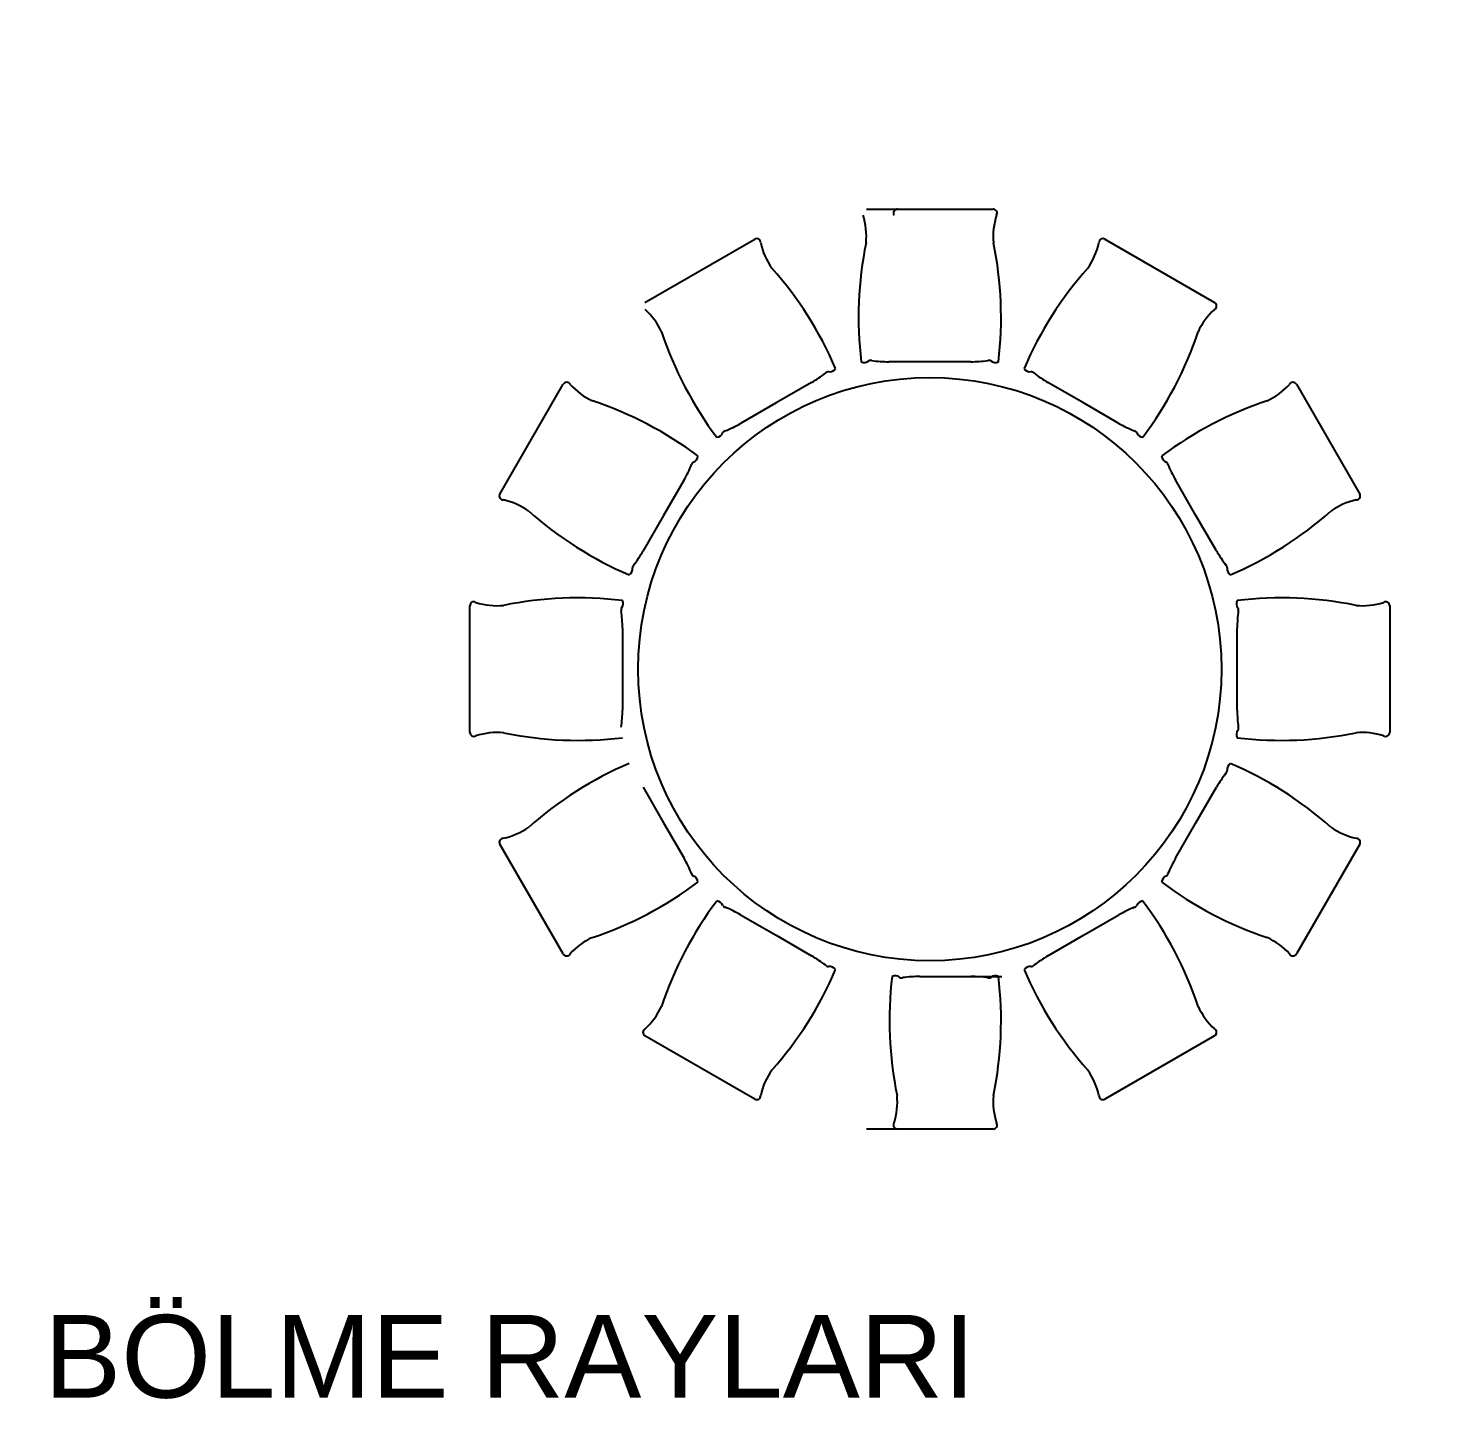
# Model space of a CAD drawing. Header units: millimetres. Extents: x 1443065 to 1517367, y 3763150 to 3779068.
# Drawn here: x 1447356.3 to 1447798.6, y 3767251.3 to 3767686.7 of the extents above; entities that cross this region are included whole.
import ezdxf

# ---------------------------------------------------------------- set-up
doc = ezdxf.new("R2010")
doc.units = ezdxf.units.MM
doc.layers.add('m-TAR_duvar', color=8, linetype='Continuous')
doc.layers.add('m-TFR_vitrifiye', color=1, linetype='Continuous')
doc.layers.add('MAHAL', color=52, linetype='Continuous', lineweight=13)
doc.styles.get("Standard").update_dxf_attribs({"font": 'arial.ttf'})

msp = doc.modelspace()

# ---------------------------------------------------------------- hatches: boundary and pattern name
at = {"layer": 'm-TAR_duvar'}
h = msp.add_hatch(dxfattribs=at)
h.set_pattern_fill('ANSI33', color=256, scale=2)
h.set_pattern_definition([(45, (27620.463, -87954.953), (-8.98025612, 8.98025612), []), (45, (27629.443, -87954.953), (-8.98025612, 8.98025612), [6.35, -3.175])])
h.paths.add_polyline_path([(1454794.44, 3768891.25), (1454777.28, 3769060.22), (1454740.17, 3769224.96), (1454678.91, 3769382.58), (1454596.91, 3769530.2), (1454495.37, 3769665.05), (1454375.86, 3769783.46), (1454239.69, 3769884.92), (1454091.6, 3769966), (1453859.58, 3770075.21), (1453406.13, 3770314.52), (1453184.71, 3770444.62), (1451716.99, 3771328.64), (1451249.47, 3771588.02), (1451035.26, 3771685.46), (1450763.61, 3771809.03), (1450409.17, 3771939.61), (1448897.84, 3772143.01), (1447435.26, 3772002.72), (1445092.32, 3771120.18), (1445146.3, 3764847.08), (1454849.85, 3764847.08)])
h.paths.add_polyline_path([(1445185.96, 3764887.08), (1445132.56, 3771092.6), (1447444.38, 3771963.41), (1448897.07, 3772102.76), (1450399.48, 3771900.56), (1450748.39, 3771772.01), (1451018.7, 3771649.05), (1451231.46, 3771552.27), (1451696.97, 3771294), (1453164.25, 3770410.24), (1453386.65, 3770279.57), (1453841.71, 3770039.41), (1454073.47, 3769930.33), (1454218.03, 3769851.17), (1454349.7, 3769753.07), (1454465.16, 3769638.67), (1454563.29, 3769508.35), (1454642.62, 3769365.55), (1454701.81, 3769213.26), (1454737.73, 3769053.78), (1454754.47, 3768888.95), (1454809.3, 3764887.08)], flags=16)
h.paths.add_polyline_path([(1452002.28, 3765847.08), (1451882.28, 3765847.08), (1451882.28, 3765967.08), (1452002.28, 3765967.08)], flags=0)
h.paths.add_polyline_path([(1452782.41, 3765847.08), (1452782.41, 3765967.08), (1452902.41, 3765967.08), (1452902.41, 3765847.08)], flags=0)
h.paths.add_polyline_path([(1451282.28, 3765847.08), (1451162.28, 3765847.08), (1451162.28, 3765967.08), (1451282.28, 3765967.08)], flags=0)
h.paths.add_polyline_path([(1452002.41, 3766436.58), (1451902.41, 3766436.58), (1451902.41, 3766536.58), (1451902.48, 3766670.96), (1451282.41, 3766670.96), (1451282.41, 3766536.58), (1451282.41, 3766436.58), (1451182.41, 3766436.58), (1451182.41, 3766536.58), (1451227.41, 3766536.58), (1451227.41, 3766715.96), (1451912.48, 3766715.96), (1451912.48, 3766725.96), (1451957.48, 3766725.96), (1451957.48, 3766715.96), (1451957.48, 3766536.58), (1452002.41, 3766536.58)], flags=0)
h.paths.add_polyline_path([(1453715.4, 3765317.08), (1453715.4, 3765377.08), (1453775.4, 3765377.08), (1453775.4, 3765317.08)], flags=0)
h.paths.add_polyline_path([(1452782.41, 3766436.58), (1452782.41, 3766556.58), (1452902.41, 3766556.58), (1452902.41, 3766436.58)], flags=0)
h.paths.add_polyline_path([(1453675.3, 3765847.08), (1453675.3, 3765947.08), (1453775.3, 3765947.08), (1453775.3, 3765847.08)], flags=0)
h.paths.add_polyline_path([(1451957.48, 3766815.96), (1451912.48, 3766815.96), (1451912.48, 3767203.19), (1451227.41, 3767203.19), (1451227.41, 3767446.58), (1451287.41, 3767446.58), (1451287.41, 3767406.58), (1451267.41, 3767406.58), (1451267.41, 3767243.33), (1451917.48, 3767243.33), (1451917.48, 3767406.58), (1451897.48, 3767406.58), (1451897.48, 3767446.58), (1451957.48, 3767446.58), (1451957.48, 3767203.19)], flags=0)
h.paths.add_polyline_path([(1450402.41, 3765847.08), (1450282.41, 3765847.08), (1450282.41, 3765967.08), (1450402.41, 3765967.08)], flags=0)
h.paths.add_polyline_path([(1450272.24, 3765847.08), (1450172.24, 3765847.08), (1450172.24, 3765947.08), (1450272.24, 3765947.08)], flags=0)
h.paths.add_polyline_path([(1454209.8, 3765317.08), (1454209.8, 3765377.08), (1454269.8, 3765377.08), (1454269.8, 3765317.08)], flags=0)
h.paths.add_polyline_path([(1453675.3, 3766436.58), (1453675.3, 3766536.58), (1453775.3, 3766536.58), (1453775.3, 3766436.58)], flags=0)
h.paths.add_polyline_path([(1454209.8, 3765847.08), (1454209.8, 3765907.08), (1454269.8, 3765907.08), (1454269.8, 3765847.08)], flags=0)
h.paths.add_polyline_path([(1450402.41, 3766436.58), (1450282.41, 3766436.58), (1450282.41, 3766556.58), (1450402.41, 3766556.58)], flags=0)
h.paths.add_polyline_path([(1452782.41, 3767196.58), (1452782.41, 3767316.58), (1452902.41, 3767316.58), (1452902.41, 3767196.58)], flags=0)
h.paths.add_polyline_path([(1450272.41, 3766436.58), (1450172.41, 3766436.58), (1450172.41, 3766536.58), (1450272.41, 3766536.58)], flags=0)
h.paths.add_polyline_path([(1449584.07, 3765847.08), (1449484.07, 3765847.08), (1449484.07, 3765947.08), (1449584.07, 3765947.08)], flags=0)
h.paths.add_polyline_path([(1453675.3, 3767196.58), (1453675.3, 3767296.58), (1453775.3, 3767296.58), (1453775.3, 3767196.58)], flags=0)
h.paths.add_polyline_path([(1450402.41, 3767196.58), (1450282.41, 3767196.58), (1450282.41, 3767316.58), (1450402.41, 3767316.58)], flags=0)
h.paths.add_polyline_path([(1450272.41, 3767196.58), (1450172.41, 3767196.58), (1450172.41, 3767296.58), (1450272.41, 3767296.58)], flags=0)
h.paths.add_polyline_path([(1451957.48, 3767847.59), (1451897.48, 3767847.59), (1451897.48, 3767887.59), (1451917.48, 3767887.59), (1451917.48, 3768050.83), (1451267.41, 3768050.83), (1451267.41, 3767887.59), (1451287.41, 3767887.59), (1451287.41, 3767847.59), (1451227.41, 3767847.59), (1451227.41, 3768090.97), (1451912.48, 3768090.97), (1451912.48, 3768477.19), (1451957.48, 3768477.19), (1451957.48, 3768090.97)], flags=0)
h.paths.add_polyline_path([(1449584.07, 3766436.58), (1449484.07, 3766436.58), (1449484.07, 3766536.58), (1449584.07, 3766536.58)], flags=0)
h.paths.add_polyline_path([(1452782.41, 3767976.58), (1452782.41, 3768096.58), (1452902.41, 3768096.58), (1452902.41, 3767976.58)], flags=0)
h.paths.add_polyline_path([(1453675.3, 3767996.58), (1453675.3, 3768096.58), (1453775.3, 3768096.58), (1453775.3, 3767996.58)], flags=0)
h.paths.add_polyline_path([(1448737.73, 3765847.08), (1448577.73, 3765847.08), (1448577.73, 3765947.08), (1448692.73, 3765947.08), (1448692.73, 3766436.58), (1448577.73, 3766436.58), (1448577.73, 3766536.58), (1448737.73, 3766536.58), (1448737.73, 3766436.58), (1448737.73, 3765947.08)], flags=0)
h.paths.add_polyline_path([(1450402.41, 3767976.58), (1450282.41, 3767976.58), (1450282.41, 3768096.58), (1450402.41, 3768096.58)], flags=0)
h.paths.add_polyline_path([(1450272.41, 3767996.58), (1450172.41, 3767996.58), (1450172.41, 3768096.58), (1450272.41, 3768096.58)], flags=0)
h.paths.add_polyline_path([(1451957.48, 3768567.19), (1451912.48, 3768567.19), (1451912.48, 3768577.19), (1451227.41, 3768577.19), (1451227.41, 3768756.58), (1451172.41, 3768756.58), (1451172.41, 3768856.58), (1451282.41, 3768856.58), (1451282.41, 3768756.58), (1451282.41, 3768622.19), (1451902.48, 3768622.19), (1451902.48, 3768756.58), (1451902.41, 3768756.58), (1451902.41, 3768856.58), (1452002.41, 3768856.58), (1452002.41, 3768756.58), (1451957.48, 3768756.58), (1451957.48, 3768577.19)], flags=0)
h.paths.add_polyline_path([(1452002.41, 3768756.58), (1451902.41, 3768756.58), (1451902.41, 3768856.58), (1452002.41, 3768856.58)], flags=0)
h.paths.add_polyline_path([(1452782.41, 3768736.58), (1452782.41, 3768856.58), (1452902.41, 3768856.58), (1452902.41, 3768736.58)], flags=0)
h.paths.add_polyline_path([(1448737.74, 3767196.58), (1448577.74, 3767196.58), (1448577.74, 3767296.58), (1448737.74, 3767296.58)], flags=0)
h.paths.add_polyline_path([(1453675.3, 3768756.58), (1453675.3, 3768856.58), (1453775.3, 3768856.58), (1453775.3, 3768756.58)], flags=0)
h.paths.add_polyline_path([(1450402.41, 3768736.58), (1450282.41, 3768736.58), (1450282.41, 3768856.58), (1450402.41, 3768856.58)], flags=0)
h.paths.add_polyline_path([(1447937.73, 3765847.08), (1447837.73, 3765847.08), (1447837.73, 3765947.08), (1447937.73, 3765947.08)], flags=0)
h.paths.add_polyline_path([(1450272.41, 3768756.58), (1450172.41, 3768756.58), (1450172.41, 3768856.58), (1450272.41, 3768856.58)], flags=0)
h.paths.add_polyline_path([(1453744.51, 3768902.52), (1453693.08, 3768933.43), (1453723.98, 3768984.86), (1453775.41, 3768953.95)], flags=0)
h.paths.add_polyline_path([(1452002.41, 3769327.08), (1451882.41, 3769327.08), (1451882.41, 3769447.08), (1452002.41, 3769447.08)], flags=0)
h.paths.add_polyline_path([(1447937.73, 3766436.58), (1447837.73, 3766436.58), (1447837.73, 3766536.58), (1447937.73, 3766536.58)], flags=0)
h.paths.add_polyline_path([(1451282.41, 3769327.08), (1451162.41, 3769327.08), (1451162.41, 3769447.08), (1451282.41, 3769447.08)], flags=0)
h.paths.add_polyline_path([(1448737.73, 3767996.58), (1448577.73, 3767996.58), (1448577.73, 3768096.58), (1448737.73, 3768096.58)], flags=0)
h.paths.add_polyline_path([(1449584.07, 3768756.58), (1449484.07, 3768756.58), (1449484.07, 3768856.58), (1449584.07, 3768856.58)], flags=0)
h.paths.add_polyline_path([(1450402.41, 3769327.08), (1450282.41, 3769327.08), (1450282.41, 3769447.08), (1450402.41, 3769447.08)], flags=0)
h.paths.add_polyline_path([(1447937.73, 3767196.58), (1447837.73, 3767196.58), (1447837.73, 3767296.58), (1447937.73, 3767296.58)], flags=0)
h.paths.add_polyline_path([(1450272.41, 3769347.08), (1450172.41, 3769347.08), (1450172.41, 3769447.08), (1450272.41, 3769447.08)], flags=0)
h.paths.add_polyline_path([(1448737.73, 3768676.58), (1448637.73, 3768676.58), (1448637.73, 3768856.58), (1448737.73, 3768856.58)], flags=0)
h.paths.add_polyline_path([(1449584.07, 3769347.08), (1449484.07, 3769347.08), (1449484.07, 3769447.08), (1449584.07, 3769447.08)], flags=0)
h.paths.add_polyline_path([(1447037.73, 3765847.08), (1446937.73, 3765847.08), (1446937.73, 3765947.08), (1447037.73, 3765947.08)], flags=0)
h.paths.add_polyline_path([(1447937.73, 3767996.58), (1447837.73, 3767996.58), (1447837.73, 3768096.58), (1447937.73, 3768096.58)], flags=0)
h.paths.add_polyline_path([(1447037.73, 3766436.58), (1446937.73, 3766436.58), (1446937.73, 3766536.58), (1447037.73, 3766536.58)], flags=0)
h.paths.add_polyline_path([(1451282.41, 3770304.32), (1451182.41, 3770304.32), (1451182.41, 3770444.32), (1451212.41, 3770486.32), (1451322.41, 3770421.32)], flags=0)
h.paths.add_polyline_path([(1447037.73, 3767196.58), (1446937.73, 3767196.58), (1446937.73, 3767296.58), (1447037.73, 3767296.58)], flags=0)
h.paths.add_polyline_path([(1448737.73, 3769347.08), (1448637.73, 3769347.08), (1448637.73, 3769447.08), (1448737.73, 3769447.08)], flags=0)
h.paths.add_polyline_path([(1447937.73, 3768756.58), (1447837.73, 3768756.58), (1447837.73, 3768856.58), (1447937.73, 3768856.58)], flags=0)
h.paths.add_polyline_path([(1450382.41, 3770315.63), (1450282.41, 3770315.63), (1450282.41, 3770415.63), (1450382.41, 3770415.63)], flags=0)
h.paths.add_polyline_path([(1450272.41, 3770315.63), (1450172.41, 3770315.63), (1450172.41, 3770415.63), (1450272.41, 3770415.63)], flags=0)
h.paths.add_polyline_path([(1446297.73, 3765847.08), (1446137.73, 3765847.08), (1446137.73, 3765947.08), (1446137.73, 3766436.58), (1446137.73, 3766536.58), (1446137.74, 3767196.58), (1446137.74, 3767296.58), (1446137.73, 3767996.58), (1446137.73, 3768096.58), (1446297.73, 3768096.58), (1446297.73, 3767996.58), (1446167.73, 3767996.58), (1446167.74, 3767296.58), (1446297.74, 3767296.58), (1446297.74, 3767196.58), (1446167.74, 3767196.58), (1446167.74, 3766536.58), (1446297.73, 3766536.58), (1446297.73, 3766436.58), (1446182.73, 3766436.58), (1446182.73, 3765947.08), (1446297.73, 3765947.08)], flags=0)
h.paths.add_polyline_path([(1447037.73, 3767996.58), (1446937.73, 3767996.58), (1446937.73, 3768096.58), (1447037.73, 3768096.58)], flags=0)
h.paths.add_polyline_path([(1449584.07, 3770315.63), (1449484.07, 3770315.63), (1449484.07, 3770415.63), (1449584.07, 3770415.63)], flags=0)
h.paths.add_polyline_path([(1447937.73, 3769347.08), (1447837.73, 3769347.08), (1447837.73, 3769447.08), (1447937.73, 3769447.08)], flags=0)
h.paths.add_polyline_path([(1450382.41, 3770936.73), (1450282.41, 3770936.73), (1450282.41, 3771036.73), (1450382.41, 3771036.73)], flags=0)
h.paths.add_polyline_path([(1450272.41, 3770936.73), (1450172.41, 3770936.73), (1450172.41, 3771036.73), (1450272.41, 3771036.73)], flags=0)
h.paths.add_polyline_path([(1447037.73, 3768756.58), (1446937.73, 3768756.58), (1446937.73, 3768811.58), (1446237.73, 3768811.58), (1446237.73, 3768676.58), (1446137.73, 3768676.58), (1446137.73, 3768856.58), (1446237.73, 3768856.58), (1446937.73, 3768856.58), (1447037.73, 3768856.58)], flags=0)
h.paths.add_polyline_path([(1448737.73, 3770315.63), (1448637.73, 3770315.63), (1448637.73, 3770415.63), (1448737.73, 3770415.63)], flags=0)
h.paths.add_polyline_path([(1449584.07, 3770936.73), (1449484.07, 3770936.73), (1449484.07, 3771036.73), (1449584.07, 3771036.73)], flags=0)
h.paths.add_polyline_path([(1447037.73, 3769347.08), (1446937.73, 3769347.08), (1446937.73, 3769447.08), (1447037.73, 3769447.08)], flags=0)
h.paths.add_polyline_path([(1447937.73, 3770315.63), (1447837.73, 3770315.63), (1447837.73, 3770415.63), (1447937.73, 3770415.63)], flags=0)
h.paths.add_polyline_path([(1448737.73, 3770936.73), (1448637.73, 3770936.73), (1448637.73, 3771036.73), (1448737.73, 3771036.73)], flags=0)
h.paths.add_polyline_path([(1447937.73, 3770936.73), (1447837.73, 3770936.73), (1447837.73, 3770994.84), (1447050.81, 3770749.36), (1446602.71, 3770578.53), (1446587.72, 3770615.63), (1447037.72, 3770787.18), (1447837.73, 3771036.74), (1447837.73, 3771036.73), (1447937.73, 3771036.73)], flags=0)
h.paths.add_polyline_path([(1446237.73, 3769347.08), (1446137.73, 3769347.08), (1446137.73, 3769447.08), (1446237.73, 3769447.08)], flags=0)
h.paths.add_polyline_path([(1447037.73, 3770315.63), (1446937.73, 3770315.63), (1446937.73, 3770415.63), (1447037.73, 3770415.63)], flags=0)
h.paths.add_polyline_path([(1448660.01, 3771597.82), (1447860.1, 3771521.18), (1447552.68, 3771491.72), (1447491.35, 3771468.18), (1447044.88, 3771300), (1446969.92, 3771271.77), (1446669.55, 3771158.63), (1446594.78, 3771130.46), (1446580.68, 3771167.89), (1446655.55, 3771196.09), (1446955.91, 3771309.24), (1447030.68, 3771337.4), (1447477.02, 3771505.52), (1447543.43, 3771531.02), (1447856.29, 3771561), (1448656.29, 3771637.64), (1448735.81, 3771645.27), (1448739.63, 3771605.46)], flags=0)
h.paths.add_polyline_path([(1446237.73, 3770315.63), (1446137.73, 3770315.63), (1446137.73, 3770415.63), (1446237.73, 3770415.63)], flags=0)
h.paths.add_polyline_path([(1445658.49, 3770330.63), (1445618.49, 3770330.63), (1445618.49, 3770415.63), (1445658.49, 3770415.63)], flags=0)
h.paths.add_polyline_path([(1446219.64, 3770989.15), (1446144.77, 3770960.95), (1446130.67, 3770998.39), (1446205.54, 3771026.59)], flags=0)
h.paths.add_polyline_path([(1445657.98, 3770633.33), (1445617.98, 3770633.33), (1445617.98, 3770676.33), (1445622.15, 3770718.96), (1445637.3, 3770759.27), (1445660.29, 3770795.68), (1445690.16, 3770826.69), (1445725.69, 3770851.02), (1445765.4, 3770867.66), (1445807.98, 3770875.83), (1445820.98, 3770837.33), (1445785.48, 3770830.15), (1445752.15, 3770815.88), (1445722.26, 3770795.37), (1445696.95, 3770769.42), (1445677.21, 3770739.01), (1445663.79, 3770705.34), (1445658.98, 3770670.83)], flags=0)

# ---------------------------------------------------------------- linework, layer by layer
at = {"layer": 'm-TFR_vitrifiye'}
for p, q in [((1447619.72, 3767629.79), (1447659.53, 3767629.79)), ((1447619.72, 3767629.79), (1447659.53, 3767629.79)), ((1447550.13, 3767600.48), (1447584.6, 3767620.38)), ((1447550.13, 3767600.48), (1447584.6, 3767620.38)), ((1447694.64, 3767620.38), (1447729.11, 3767600.48)), ((1447694.64, 3767620.38), (1447729.11, 3767600.48)), ((1447639.62, 3767581.87), (1447626.74, 3767581.87)), ((1447639.62, 3767581.87), (1447626.74, 3767581.87)), ((1447652.51, 3767581.87), (1447639.62, 3767581.87)), ((1447652.51, 3767581.87), (1447639.62, 3767581.87)), ((1447504.52, 3767540.3), (1447524.43, 3767574.77)), ((1447504.52, 3767540.3), (1447524.43, 3767574.77)), ((1447602.49, 3767575.37), (1447591.33, 3767568.93)), ((1447602.49, 3767575.37), (1447591.33, 3767568.93)), ((1447687.92, 3767568.93), (1447676.76, 3767575.37)), ((1447687.92, 3767568.93), (1447676.76, 3767575.37)), ((1447754.82, 3767574.77), (1447774.72, 3767540.3)), ((1447754.82, 3767574.77), (1447774.72, 3767540.3)), ((1447591.33, 3767568.93), (1447580.18, 3767562.49)), ((1447591.33, 3767568.93), (1447580.18, 3767562.49)), ((1447699.07, 3767562.49), (1447687.92, 3767568.93)), ((1447699.07, 3767562.49), (1447687.92, 3767568.93)), ((1447562.42, 3767544.73), (1447555.98, 3767533.58)), ((1447562.42, 3767544.73), (1447555.98, 3767533.58)), ((1447723.27, 3767533.58), (1447716.83, 3767544.73)), ((1447723.27, 3767533.58), (1447716.83, 3767544.73)), ((1447555.98, 3767533.58), (1447549.54, 3767522.42)), ((1447555.98, 3767533.58), (1447549.54, 3767522.42)), ((1447729.71, 3767522.42), (1447723.27, 3767533.58)), ((1447729.71, 3767522.42), (1447723.27, 3767533.58)), ((1447495.11, 3767465.38), (1447495.11, 3767505.19)), ((1447495.11, 3767465.38), (1447495.11, 3767505.19)), ((1447784.13, 3767505.19), (1447784.13, 3767465.38)), ((1447784.13, 3767505.19), (1447784.13, 3767465.38)), ((1447543.04, 3767498.17), (1447543.04, 3767485.28)), ((1447543.04, 3767498.17), (1447543.04, 3767485.28)), ((1447736.21, 3767485.28), (1447736.21, 3767498.17)), ((1447736.21, 3767485.28), (1447736.21, 3767498.17)), ((1447543.04, 3767485.28), (1447543.04, 3767472.4)), ((1447543.04, 3767485.28), (1447543.04, 3767472.4)), ((1447736.21, 3767472.4), (1447736.21, 3767485.28)), ((1447736.21, 3767472.4), (1447736.21, 3767485.28)), ((1447549.54, 3767448.15), (1447555.98, 3767436.99)), ((1447549.54, 3767448.15), (1447555.98, 3767436.99)), ((1447723.27, 3767436.99), (1447729.71, 3767448.15)), ((1447723.27, 3767436.99), (1447729.71, 3767448.15)), ((1447555.98, 3767436.99), (1447562.42, 3767425.84)), ((1447555.98, 3767436.99), (1447562.42, 3767425.84)), ((1447716.83, 3767425.84), (1447723.27, 3767436.99)), ((1447716.83, 3767425.84), (1447723.27, 3767436.99)), ((1447524.43, 3767395.79), (1447504.52, 3767430.27)), ((1447524.43, 3767395.79), (1447504.52, 3767430.27)), ((1447774.72, 3767430.27), (1447754.82, 3767395.79)), ((1447774.72, 3767430.27), (1447754.82, 3767395.79)), ((1447580.18, 3767408.08), (1447591.33, 3767401.64)), ((1447580.18, 3767408.08), (1447591.33, 3767401.64)), ((1447687.92, 3767401.64), (1447699.07, 3767408.08)), ((1447687.92, 3767401.64), (1447699.07, 3767408.08)), ((1447591.33, 3767401.64), (1447602.49, 3767395.2)), ((1447591.33, 3767401.64), (1447602.49, 3767395.2)), ((1447676.76, 3767395.2), (1447687.92, 3767401.64)), ((1447676.76, 3767395.2), (1447687.92, 3767401.64)), ((1447636.48, 3767388.7), (1447649.36, 3767388.7)), ((1447636.48, 3767388.7), (1447649.36, 3767388.7)), ((1447649.36, 3767388.7), (1447662.24, 3767388.7)), ((1447649.36, 3767388.7), (1447662.24, 3767388.7)), ((1447584.6, 3767350.19), (1447550.13, 3767370.09)), ((1447584.6, 3767350.19), (1447550.13, 3767370.09)), ((1447729.11, 3767370.09), (1447694.64, 3767350.19)), ((1447729.11, 3767370.09), (1447694.64, 3767350.19)), ((1447659.53, 3767340.78), (1447619.72, 3767340.78)), ((1447659.53, 3767340.78), (1447619.72, 3767340.78))]:
    msp.add_line(p, q, dxfattribs=at)
msp.add_circle((1447639.62, 3767485.28), 91.63, dxfattribs=at)
msp.add_circle((1447639.62, 3767485.28), 91.63, dxfattribs=at)
for centre, radius, start, end in [((1447598.24, 3767621.27), 21.46, 354.5513, 17.9661), ((1447598.24, 3767621.27), 21.46, 354.5513, 17.9661), ((1447629.45, 3767628.55), 1.25, 89.8292, 211.4999), ((1447629.45, 3767628.55), 1.25, 89.8292, 211.4999), ((1447659.53, 3767628.55), 1.25, 328.5001, 90.1708), ((1447659.53, 3767628.55), 1.25, 328.5001, 90.1708), ((1447681.01, 3767621.27), 21.46, 162.0339, 185.4487), ((1447681.01, 3767621.27), 21.46, 162.0339, 185.4487), ((1447585.23, 3767619.3), 1.25, 358.5001, 120.1708), ((1447585.23, 3767619.3), 1.25, 358.5001, 120.1708), ((1447607.47, 3767623.75), 21.46, 192.0339, 215.4487), ((1447607.47, 3767623.75), 21.46, 192.0339, 215.4487), ((1447734.19, 3767595.79), 116.96, 168.4357, 186.8363), ((1447734.19, 3767595.79), 116.96, 168.4357, 186.8363), ((1447545.06, 3767595.79), 116.96, 353.1637, 11.5643), ((1447545.06, 3767595.79), 116.96, 353.1637, 11.5643), ((1447671.78, 3767623.75), 21.46, 324.5513, 347.9661), ((1447671.78, 3767623.75), 21.46, 324.5513, 347.9661), ((1447694.01, 3767619.3), 1.25, 59.8292, 181.4999), ((1447694.01, 3767619.3), 1.25, 59.8292, 181.4999), ((1447502.48, 3767533.7), 116.96, 23.1637, 41.5643), ((1447502.48, 3767533.7), 116.96, 23.1637, 41.5643), ((1447776.77, 3767533.7), 116.96, 138.4357, 156.8363), ((1447776.77, 3767533.7), 116.96, 138.4357, 156.8363), ((1447728.49, 3767599.4), 1.25, 298.5001, 60.1708), ((1447728.49, 3767599.4), 1.25, 298.5001, 60.1708), ((1447535.79, 3767582.36), 21.46, 24.5513, 47.9661), ((1447535.79, 3767582.36), 21.46, 24.5513, 47.9661), ((1447743.46, 3767582.36), 21.46, 132.0339, 155.4487), ((1447743.46, 3767582.36), 21.46, 132.0339, 155.4487), ((1447666.27, 3767628.27), 116.96, 198.4357, 216.8363), ((1447666.27, 3767628.27), 116.96, 198.4357, 216.8363), ((1447612.98, 3767628.27), 116.96, 323.1637, 341.5643), ((1447612.98, 3767628.27), 116.96, 323.1637, 341.5643), ((1447619.05, 3767583.83), 2.2, 243.1961, 310.4764), ((1447619.05, 3767583.83), 2.2, 243.1961, 310.4764), ((1447621.01, 3767581.09), 1.19, 71.7536, 116.5375), ((1447621.01, 3767581.09), 1.19, 71.7536, 116.5375), ((1447627.21, 3767629.5), 47.64, 262.9704, 269.4301), ((1447627.21, 3767629.5), 47.64, 262.9704, 269.4301), ((1447652.03, 3767629.5), 47.64, 270.5699, 277.0296), ((1447652.03, 3767629.5), 47.64, 270.5699, 277.0296), ((1447658.23, 3767581.09), 1.19, 63.4625, 108.2464), ((1447658.23, 3767581.09), 1.19, 63.4625, 108.2464), ((1447660.2, 3767583.83), 2.2, 229.5236, 296.8039), ((1447660.2, 3767583.83), 2.2, 229.5236, 296.8039), ((1447578.26, 3767616.38), 47.64, 300.5699, 307.0296), ((1447578.26, 3767616.38), 47.64, 300.5699, 307.0296), ((1447607.84, 3767577.56), 1.19, 93.4625, 138.2464), ((1447607.84, 3767577.56), 1.19, 93.4625, 138.2464), ((1447608.17, 3767580.91), 2.2, 259.5236, 326.8039), ((1447608.17, 3767580.91), 2.2, 259.5236, 326.8039), ((1447671.08, 3767580.91), 2.2, 213.1961, 280.4764), ((1447671.08, 3767580.91), 2.2, 213.1961, 280.4764), ((1447671.41, 3767577.56), 1.19, 41.7536, 86.5375), ((1447671.41, 3767577.56), 1.19, 41.7536, 86.5375), ((1447700.99, 3767616.38), 47.64, 232.9704, 239.4301), ((1447700.99, 3767616.38), 47.64, 232.9704, 239.4301), ((1447525.51, 3767574.15), 1.25, 28.5001, 150.1708), ((1447525.51, 3767574.15), 1.25, 28.5001, 150.1708), ((1447542.54, 3767589.12), 21.46, 222.0339, 245.4487), ((1447542.54, 3767589.12), 21.46, 222.0339, 245.4487), ((1447736.7, 3767589.12), 21.46, 294.5513, 317.9661), ((1447736.7, 3767589.12), 21.46, 294.5513, 317.9661), ((1447753.74, 3767574.15), 1.25, 29.8292, 151.4999), ((1447753.74, 3767574.15), 1.25, 29.8292, 151.4999), ((1447496.64, 3767458.64), 116.96, 53.1637, 71.5643), ((1447496.64, 3767458.64), 116.96, 53.1637, 71.5643), ((1447782.61, 3767458.64), 116.96, 108.4357, 126.8363), ((1447782.61, 3767458.64), 116.96, 108.4357, 126.8363), ((1447575.6, 3767558.95), 1.19, 101.7536, 146.5375), ((1447575.6, 3767558.95), 1.19, 101.7536, 146.5375), ((1447556.77, 3767603.98), 47.64, 292.9704, 299.4301), ((1447556.77, 3767603.98), 47.64, 292.9704, 299.4301), ((1447722.48, 3767603.98), 47.64, 240.5699, 247.0296), ((1447722.48, 3767603.98), 47.64, 240.5699, 247.0296), ((1447703.64, 3767558.95), 1.19, 33.4625, 78.2464), ((1447703.64, 3767558.95), 1.19, 33.4625, 78.2464), ((1447572.53, 3767560.34), 2.2, 273.1961, 340.4764), ((1447572.53, 3767560.34), 2.2, 273.1961, 340.4764), ((1447706.71, 3767560.34), 2.2, 199.5236, 266.8039), ((1447706.71, 3767560.34), 2.2, 199.5236, 266.8039), ((1447564.57, 3767552.37), 2.2, 289.5236, 356.8039), ((1447564.57, 3767552.37), 2.2, 289.5236, 356.8039), ((1447714.68, 3767552.37), 2.2, 183.1961, 250.4764), ((1447714.68, 3767552.37), 2.2, 183.1961, 250.4764), ((1447520.93, 3767568.14), 47.64, 330.5699, 337.0296), ((1447520.93, 3767568.14), 47.64, 330.5699, 337.0296), ((1447565.96, 3767549.31), 1.19, 123.4625, 168.2464), ((1447565.96, 3767549.31), 1.19, 123.4625, 168.2464), ((1447713.29, 3767549.31), 1.19, 11.7536, 56.5375), ((1447713.29, 3767549.31), 1.19, 11.7536, 56.5375), ((1447758.31, 3767568.14), 47.64, 202.9704, 209.4301), ((1447758.31, 3767568.14), 47.64, 202.9704, 209.4301), ((1447505.6, 3767539.68), 1.25, 149.8292, 271.4999), ((1447505.6, 3767539.68), 1.25, 149.8292, 271.4999), ((1447501.16, 3767517.44), 21.46, 54.5513, 77.9661), ((1447501.16, 3767517.44), 21.46, 54.5513, 77.9661), ((1447778.08, 3767517.44), 21.46, 102.0339, 125.4487), ((1447778.08, 3767517.44), 21.46, 102.0339, 125.4487), ((1447773.64, 3767539.68), 1.25, 268.5001, 30.1708), ((1447773.64, 3767539.68), 1.25, 268.5001, 30.1708), ((1447591.2, 3767622.43), 116.96, 228.4357, 246.8363), ((1447591.2, 3767622.43), 116.96, 228.4357, 246.8363), ((1447688.04, 3767622.43), 116.96, 293.1637, 311.5643), ((1447688.04, 3767622.43), 116.96, 293.1637, 311.5643), ((1447508.52, 3767546.65), 47.64, 322.9704, 329.4301), ((1447508.52, 3767546.65), 47.64, 322.9704, 329.4301), ((1447770.72, 3767546.65), 47.64, 210.5699, 217.0296), ((1447770.72, 3767546.65), 47.64, 210.5699, 217.0296), ((1447543.99, 3767516.74), 2.2, 303.1961, 10.4764), ((1447543.99, 3767516.74), 2.2, 303.1961, 10.4764), ((1447547.35, 3767517.07), 1.19, 131.7536, 176.5375), ((1447547.35, 3767517.07), 1.19, 131.7536, 176.5375), ((1447731.9, 3767517.07), 1.19, 3.4625, 48.2464), ((1447731.9, 3767517.07), 1.19, 3.4625, 48.2464), ((1447735.25, 3767516.74), 2.2, 169.5236, 236.8039), ((1447735.25, 3767516.74), 2.2, 169.5236, 236.8039), ((1447529.12, 3767390.72), 116.96, 83.1637, 101.5643), ((1447529.12, 3767390.72), 116.96, 83.1637, 101.5643), ((1447750.13, 3767390.72), 116.96, 78.4357, 96.8363), ((1447750.13, 3767390.72), 116.96, 78.4357, 96.8363), ((1447496.36, 3767505.19), 1.25, 58.5001, 180.1708), ((1447496.36, 3767505.19), 1.25, 58.5001, 180.1708), ((1447503.63, 3767526.67), 21.46, 252.0339, 275.4487), ((1447503.63, 3767526.67), 21.46, 252.0339, 275.4487), ((1447543.82, 3767503.9), 1.19, 153.4625, 198.2464), ((1447543.82, 3767503.9), 1.19, 153.4625, 198.2464), ((1447495.41, 3767497.69), 47.64, 0.5699, 7.0296), ((1447495.41, 3767497.69), 47.64, 0.5699, 7.0296), ((1447541.08, 3767505.86), 2.2, 319.5236, 26.8039), ((1447541.08, 3767505.86), 2.2, 319.5236, 26.8039), ((1447738.17, 3767505.86), 2.2, 153.1961, 220.4764), ((1447738.17, 3767505.86), 2.2, 153.1961, 220.4764), ((1447783.84, 3767497.69), 47.64, 172.9704, 179.4301), ((1447783.84, 3767497.69), 47.64, 172.9704, 179.4301), ((1447735.43, 3767503.9), 1.19, 341.7536, 26.5375), ((1447735.43, 3767503.9), 1.19, 341.7536, 26.5375), ((1447775.61, 3767526.67), 21.46, 264.5513, 287.9661), ((1447775.61, 3767526.67), 21.46, 264.5513, 287.9661), ((1447782.88, 3767505.19), 1.25, 359.8292, 121.4999), ((1447782.88, 3767505.19), 1.25, 359.8292, 121.4999), ((1447495.41, 3767472.88), 47.64, 352.9704, 359.4301), ((1447495.41, 3767472.88), 47.64, 352.9704, 359.4301), ((1447783.84, 3767472.88), 47.64, 180.5699, 187.0296), ((1447783.84, 3767472.88), 47.64, 180.5699, 187.0296), ((1447496.36, 3767465.38), 1.25, 179.8292, 301.4999), ((1447496.36, 3767465.38), 1.25, 179.8292, 301.4999), ((1447503.63, 3767443.9), 21.46, 84.5513, 107.9661), ((1447503.63, 3767443.9), 21.46, 84.5513, 107.9661), ((1447529.12, 3767579.85), 116.96, 258.4357, 276.8363), ((1447529.12, 3767579.85), 116.96, 258.4357, 276.8363), ((1447738.17, 3767464.71), 2.2, 139.5236, 206.8039), ((1447738.17, 3767464.71), 2.2, 139.5236, 206.8039), ((1447750.13, 3767579.85), 116.96, 263.1637, 281.5643), ((1447750.13, 3767579.85), 116.96, 263.1637, 281.5643), ((1447735.43, 3767466.67), 1.19, 333.4625, 18.2464), ((1447735.43, 3767466.67), 1.19, 333.4625, 18.2464), ((1447775.61, 3767443.9), 21.46, 72.0339, 95.4487), ((1447775.61, 3767443.9), 21.46, 72.0339, 95.4487), ((1447782.88, 3767465.38), 1.25, 238.5001, 0.1708), ((1447782.88, 3767465.38), 1.25, 238.5001, 0.1708), ((1447591.2, 3767348.14), 116.96, 113.1637, 131.5643), ((1447591.2, 3767348.14), 116.96, 113.1637, 131.5643), ((1447735.25, 3767453.83), 2.2, 123.1961, 190.4764), ((1447735.25, 3767453.83), 2.2, 123.1961, 190.4764), ((1447688.04, 3767348.14), 116.96, 48.4357, 66.8363), ((1447688.04, 3767348.14), 116.96, 48.4357, 66.8363), ((1447770.72, 3767423.92), 47.64, 142.9704, 149.4301), ((1447770.72, 3767423.92), 47.64, 142.9704, 149.4301), ((1447731.9, 3767453.5), 1.19, 311.7536, 356.5375), ((1447731.9, 3767453.5), 1.19, 311.7536, 356.5375), ((1447505.6, 3767430.89), 1.25, 88.5001, 210.1708), ((1447505.6, 3767430.89), 1.25, 88.5001, 210.1708), ((1447501.16, 3767453.13), 21.46, 282.0339, 305.4487), ((1447501.16, 3767453.13), 21.46, 282.0339, 305.4487), ((1447778.08, 3767453.13), 21.46, 234.5513, 257.9661), ((1447778.08, 3767453.13), 21.46, 234.5513, 257.9661), ((1447773.64, 3767430.89), 1.25, 329.8292, 91.4999), ((1447773.64, 3767430.89), 1.25, 329.8292, 91.4999), ((1447520.93, 3767402.43), 47.64, 22.9704, 29.4301), ((1447520.93, 3767402.43), 47.64, 22.9704, 29.4301), ((1447758.31, 3767402.43), 47.64, 150.5699, 157.0296), ((1447758.31, 3767402.43), 47.64, 150.5699, 157.0296), ((1447565.96, 3767421.26), 1.19, 191.7536, 236.5375), ((1447565.96, 3767421.26), 1.19, 191.7536, 236.5375), ((1447564.57, 3767418.2), 2.2, 3.1961, 70.4764), ((1447564.57, 3767418.2), 2.2, 3.1961, 70.4764), ((1447714.68, 3767418.2), 2.2, 109.5236, 176.8039), ((1447714.68, 3767418.2), 2.2, 109.5236, 176.8039), ((1447713.29, 3767421.26), 1.19, 303.4625, 348.2464), ((1447713.29, 3767421.26), 1.19, 303.4625, 348.2464), ((1447496.64, 3767511.93), 116.96, 288.4357, 306.8363), ((1447496.64, 3767511.93), 116.96, 288.4357, 306.8363), ((1447782.61, 3767511.93), 116.96, 233.1637, 251.5643), ((1447782.61, 3767511.93), 116.96, 233.1637, 251.5643), ((1447666.27, 3767342.3), 116.96, 143.1637, 161.5643), ((1447666.27, 3767342.3), 116.96, 143.1637, 161.5643), ((1447572.53, 3767410.23), 2.2, 19.5236, 86.8039), ((1447572.53, 3767410.23), 2.2, 19.5236, 86.8039), ((1447575.6, 3767411.62), 1.19, 213.4625, 258.2464), ((1447575.6, 3767411.62), 1.19, 213.4625, 258.2464), ((1447556.77, 3767366.59), 47.64, 60.5699, 67.0296), ((1447556.77, 3767366.59), 47.64, 60.5699, 67.0296), ((1447722.48, 3767366.59), 47.64, 112.9704, 119.4301), ((1447722.48, 3767366.59), 47.64, 112.9704, 119.4301), ((1447703.64, 3767411.62), 1.19, 281.7536, 326.5375), ((1447703.64, 3767411.62), 1.19, 281.7536, 326.5375), ((1447706.71, 3767410.23), 2.2, 93.1961, 160.4764), ((1447706.71, 3767410.23), 2.2, 93.1961, 160.4764), ((1447612.98, 3767342.3), 116.96, 18.4357, 36.8363), ((1447612.98, 3767342.3), 116.96, 18.4357, 36.8363), ((1447542.54, 3767381.45), 21.46, 114.5513, 137.9661), ((1447542.54, 3767381.45), 21.46, 114.5513, 137.9661), ((1447736.7, 3767381.45), 21.46, 42.0339, 65.4487), ((1447736.7, 3767381.45), 21.46, 42.0339, 65.4487), ((1447525.51, 3767396.42), 1.25, 209.8292, 331.4999), ((1447525.51, 3767396.42), 1.25, 209.8292, 331.4999), ((1447578.26, 3767354.18), 47.64, 52.9704, 59.4301), ((1447578.26, 3767354.18), 47.64, 52.9704, 59.4301), ((1447607.84, 3767393.01), 1.19, 221.7536, 266.5375), ((1447607.84, 3767393.01), 1.19, 221.7536, 266.5375), ((1447671.41, 3767393.01), 1.19, 273.4625, 318.2464), ((1447671.41, 3767393.01), 1.19, 273.4625, 318.2464), ((1447700.99, 3767354.18), 47.64, 120.5699, 127.0296), ((1447700.99, 3767354.18), 47.64, 120.5699, 127.0296), ((1447753.74, 3767396.42), 1.25, 208.5001, 330.1708), ((1447753.74, 3767396.42), 1.25, 208.5001, 330.1708), ((1447502.48, 3767436.87), 116.96, 318.4357, 336.8363), ((1447502.48, 3767436.87), 116.96, 318.4357, 336.8363), ((1447608.17, 3767389.65), 2.2, 33.1961, 100.4764), ((1447608.17, 3767389.65), 2.2, 33.1961, 100.4764), ((1447743.92, 3767374.78), 116.96, 173.1637, 191.5643), ((1447743.92, 3767374.78), 116.96, 173.1637, 191.5643), ((1447628.79, 3767386.74), 2.2, 49.5236, 116.8039), ((1447628.79, 3767386.74), 2.2, 49.5236, 116.8039), ((1447630.75, 3767389.48), 1.19, 243.4625, 288.2464), ((1447630.75, 3767389.48), 1.19, 243.4625, 288.2464), ((1447636.95, 3767341.07), 47.64, 90.5699, 97.0296), ((1447636.95, 3767341.07), 47.64, 90.5699, 97.0296), ((1447652.03, 3767341.07), 47.64, 82.9704, 89.4301), ((1447652.03, 3767341.07), 47.64, 82.9704, 89.4301), ((1447658.23, 3767389.48), 1.19, 251.7536, 296.5375), ((1447658.23, 3767389.48), 1.19, 251.7536, 296.5375), ((1447660.2, 3767386.74), 2.2, 63.1961, 130.4764), ((1447660.2, 3767386.74), 2.2, 63.1961, 130.4764), ((1447545.06, 3767374.78), 116.96, 348.4357, 6.8363), ((1447545.06, 3767374.78), 116.96, 348.4357, 6.8363), ((1447671.08, 3767389.65), 2.2, 79.5236, 146.8039), ((1447671.08, 3767389.65), 2.2, 79.5236, 146.8039), ((1447776.77, 3767436.87), 116.96, 203.1637, 221.5643), ((1447776.77, 3767436.87), 116.96, 203.1637, 221.5643), ((1447535.79, 3767388.21), 21.46, 312.0339, 335.4487), ((1447535.79, 3767388.21), 21.46, 312.0339, 335.4487), ((1447743.46, 3767388.21), 21.46, 204.5513, 227.9661), ((1447743.46, 3767388.21), 21.46, 204.5513, 227.9661), ((1447550.75, 3767371.17), 1.25, 118.5001, 240.1708), ((1447550.75, 3767371.17), 1.25, 118.5001, 240.1708), ((1447728.49, 3767371.17), 1.25, 299.8292, 61.4999), ((1447728.49, 3767371.17), 1.25, 299.8292, 61.4999), ((1447607.47, 3767346.82), 21.46, 144.5513, 167.9661), ((1447607.47, 3767346.82), 21.46, 144.5513, 167.9661), ((1447671.78, 3767346.82), 21.46, 12.0339, 35.4487), ((1447671.78, 3767346.82), 21.46, 12.0339, 35.4487), ((1447585.23, 3767351.26), 1.25, 239.8292, 1.4999), ((1447585.23, 3767351.26), 1.25, 239.8292, 1.4999), ((1447607.98, 3767349.3), 21.46, 342.0339, 5.4487), ((1447607.98, 3767349.3), 21.46, 342.0339, 5.4487), ((1447681.01, 3767349.3), 21.46, 174.5513, 197.9661), ((1447681.01, 3767349.3), 21.46, 174.5513, 197.9661), ((1447694.01, 3767351.26), 1.25, 178.5001, 300.1708), ((1447694.01, 3767351.26), 1.25, 178.5001, 300.1708), ((1447629.45, 3767342.02), 1.25, 148.5001, 270.1708), ((1447629.45, 3767342.02), 1.25, 148.5001, 270.1708), ((1447659.53, 3767342.02), 1.25, 269.8292, 31.4999), ((1447659.53, 3767342.02), 1.25, 269.8292, 31.4999)]:
    msp.add_arc(centre, radius, start, end, dxfattribs=at)

# ---------------------------------------------------------------- texts
at = {"layer": 'MAHAL', "insert": (1447361.31, 3767255.99), "char_height": 26, "width": 661.2331, "attachment_point": 7}
msp.add_mtext('{\\f@Arial Unicode MS|b0|i0|c162|p34;BÖLME RAYLARI}', dxfattribs=at)

doc.saveas('drawing.dxf')
